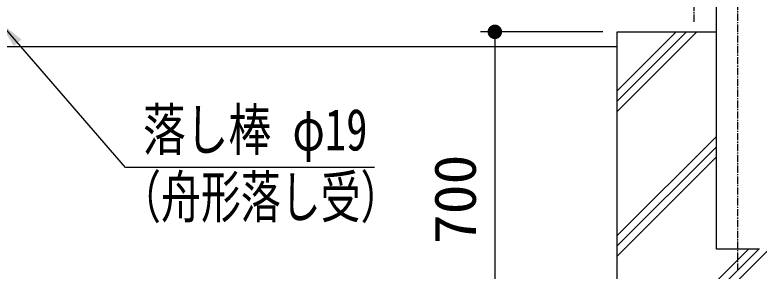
# Model space of a CAD drawing. Units: millimetres, scale not verified. Extents: x -5940 to 5940, y -4200 to 4200.
# Drawn here: x -2504 to -962, y -2543 to -2012 of the extents above; entities that cross this region are included whole.
import ezdxf
from ezdxf.enums import TextEntityAlignment as Align

# ---------------------------------------------------------------- set-up
doc = ezdxf.new("R2010")
doc.units = ezdxf.units.MM
doc.header["$LTSCALE"] = 20
doc.linetypes.add('USER2', pattern=[1.125, 0.75, -0.125, 0.125, -0.125])
for name, color, linetype, lineweight in [('0-0_5寸法', 1, 'Continuous', 25), ('0-1_SUNPOU', 1, 'Continuous', 25), ('0-5_0', 7, 'Continuous', 25), ('0-8_1部材', 7, 'Continuous', 25), ('0-9_中心線', 1, 'USER2', 25), ('0-A_6文字', 7, 'Continuous', 25), ('0-E_GL', 7, 'Continuous', 25)]:
    doc.layers.add(name, color=color, linetype=linetype, lineweight=lineweight)
doc.styles.add('ＭＳ ゴシック', font='')
doc.styles.get('ＭＳ ゴシック').set_extended_font_data('MS Gothic')

# ---------------------------------------------------------------- blocks, each defined once
blk = doc.blocks.new('M1')
at = {"layer": '0-1_SUNPOU'}
blk.add_line((-5, 0), (-38.576, 0), dxfattribs=at)
for points in [[(0, 0), (-5, 0), (-4.961, 0.627)], [(0, 0), (-4.961, -0.627), (-5, 0)], [(0, 0), (-4.961, 0.627), (-4.843, 1.243)], [(0, 0), (-4.843, -1.243), (-4.961, -0.627)], [(0, 0), (-4.843, 1.243), (-4.649, 1.841)], [(0, 0), (-4.649, -1.841), (-4.843, -1.243)], [(0, 0), (-4.649, 1.841), (-4.382, 2.409)], [(0, 0), (-4.382, -2.409), (-4.649, -1.841)], [(0, 0), (-4.382, 2.409), (-4.045, 2.939)], [(0, 0), (-4.045, -2.939), (-4.382, -2.409)], [(0, 0), (-4.045, 2.939), (-3.645, 3.423)], [(0, 0), (-3.645, -3.423), (-4.045, -2.939)], [(0, 0), (-3.645, 3.423), (-3.187, 3.853)], [(0, 0), (-3.187, -3.853), (-3.645, -3.423)], [(0, 0), (-3.187, 3.853), (-2.679, 4.222)], [(0, 0), (-2.679, -4.222), (-3.187, -3.853)], [(0, 0), (-2.679, 4.222), (-2.129, 4.524)], [(0, 0), (-2.129, -4.524), (-2.679, -4.222)], [(0, 0), (-2.129, 4.524), (-1.545, 4.755)], [(0, 0), (-1.545, -4.755), (-2.129, -4.524)], [(0, 0), (-1.545, 4.755), (-0.937, 4.911)], [(0, 0), (-0.937, -4.911), (-1.545, -4.755)], [(0, 0), (-0.937, 4.911), (-0.314, 4.99)], [(0, 0), (-0.314, -4.99), (-0.937, -4.911)], [(0, 0), (-0.314, 4.99), (0.314, 4.99)], [(0, 0), (0.314, -4.99), (-0.314, -4.99)], [(0, 0), (0.314, 4.99), (0.937, 4.911)], [(0, 0), (0.937, 4.911), (1.545, 4.755)], [(0, 0), (1.545, 4.755), (2.129, 4.524)], [(0, 0), (2.129, 4.524), (2.679, 4.222)], [(0, 0), (2.679, 4.222), (3.187, 3.853)], [(0, 0), (3.187, 3.853), (3.645, 3.423)], [(0, 0), (3.645, 3.423), (4.045, 2.939)], [(0, 0), (4.045, 2.939), (4.382, 2.409)], [(0, 0), (4.382, 2.409), (4.649, 1.841)], [(0, 0), (4.649, 1.841), (4.843, 1.243)], [(0, 0), (4.843, 1.243), (4.961, 0.627)], [(0, 0), (4.961, 0.627), (5, 0)], [(0, 0), (0.937, -4.911), (0.314, -4.99)], [(0, 0), (1.545, -4.755), (0.937, -4.911)], [(0, 0), (2.129, -4.524), (1.545, -4.755)], [(0, 0), (2.679, -4.222), (2.129, -4.524)], [(0, 0), (3.187, -3.853), (2.679, -4.222)], [(0, 0), (3.645, -3.423), (3.187, -3.853)], [(0, 0), (4.045, -2.939), (3.645, -3.423)], [(0, 0), (4.382, -2.409), (4.045, -2.939)], [(0, 0), (4.649, -1.841), (4.382, -2.409)], [(0, 0), (4.843, -1.243), (4.649, -1.841)], [(0, 0), (4.961, -0.627), (4.843, -1.243)], [(0, 0), (5, 0), (4.961, -0.627)]]:
    blk.add_solid(points, dxfattribs=at)

msp = doc.modelspace()

# ---------------------------------------------------------------- linework, layer by layer
at = {"layer": '0-0_5寸法'}
for p, q in [((-1285.83, -2047.33), (-1539.58, -2047.33)), ((-1509.58, -2107.33), (-1509.58, -2687.33))]:
    msp.add_line(p, q, dxfattribs=at)
at = {"layer": '0-5_0'}
for p, q in [((-1255.83, -2747.33), (-1255.83, -2047.33)), ((-1255.83, -2169.62), (-1133.54, -2047.33)), ((-1255.83, -2212.05), (-1091.11, -2047.33)), ((-1255.83, -2190.83), (-1112.32, -2047.33)), ((-1255.83, -2469.62), (-1050.38, -2264.17)), ((-1255.83, -2490.83), (-1050.38, -2285.38)), ((-1255.83, -2512.05), (-1050.38, -2306.6)), ((-1191.11, -2747.33), (-755.83, -2312.05)), ((-1233.54, -2747.33), (-983.54, -2497.33)), ((-1212.32, -2747.33), (-962.32, -2497.33))]:
    msp.add_line(p, q, dxfattribs=at)
at = {"layer": '0-8_1部材'}
for p, q in [((-1050.38, -2497.33), (-1050.38, -1897.33)), ((-961.28, -2497.33), (-1050.38, -2497.33))]:
    msp.add_line(p, q, dxfattribs=at)
at = {"layer": '0-9_中心線'}
for p, q in [((-1005.83, -2542.08), (-1005.83, -13.23)), ((-1096.23, -2026.64), (-1096.23, -28.23))]:
    msp.add_line(p, q, dxfattribs=at)
at = {"layer": '0-A_6文字'}
msp.add_lwpolyline([(-1758.85, -2328.08), (-2274.78, -2328.08), (-2536.81, -2026.25)], dxfattribs=at)
msp.add_solid([(-2538.12, -2024.74), (-2490.92, -2063.22), (-2506.66, -2076.88)], dxfattribs=at)
at = {"layer": '0-E_GL'}
for p, q in [((-1255.83, -2047.33), (-1050.38, -2047.33)), ((-2550.73, -2077.33), (-1255.83, -2077.33))]:
    msp.add_line(p, q, dxfattribs=at)

# ---------------------------------------------------------------- block references
at = {"layer": '0-0_5寸法', "xscale": 3, "yscale": 3, "rotation": 90}
msp.add_blockref('M1', (-1509.58, -2047.33), dxfattribs=at)

# ---------------------------------------------------------------- texts
at = {"layer": '0-0_5寸法', "color": 7, "style": 'ＭＳ ゴシック', "width": 1.05}
msp.add_text('700', height=86.66, rotation=90, dxfattribs=at).set_placement((-1522.92, -2487.33), align=Align.BOTTOM_LEFT)
at = {"layer": '0-A_6文字', "style": 'ＭＳ ゴシック'}
for s, height, width, p in [('落し棒 φ19', 86.59, 0.75, (-2238.98, -2319.11)), ('（舟形落し受）', 86.66, 0.7, (-2284.36, -2458.63))]:
    msp.add_text(s, height=height, dxfattribs=dict(at, width=width)).set_placement(p, align=Align.BOTTOM_LEFT)

doc.saveas('drawing.dxf')
